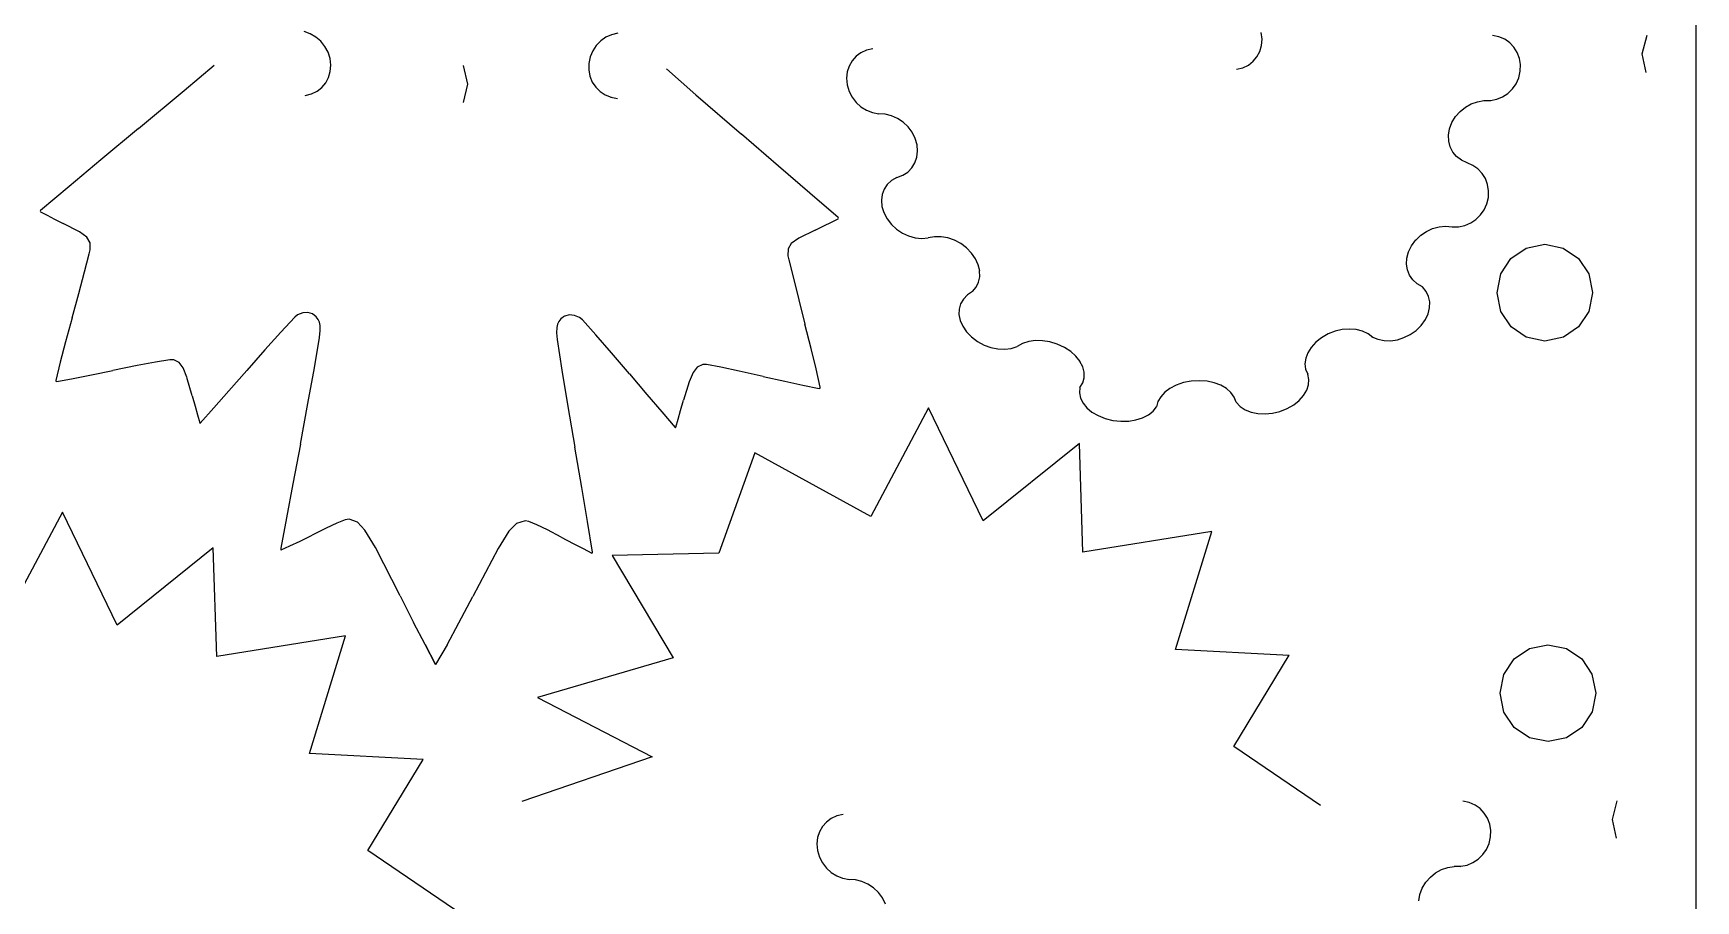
# Model space of a CAD drawing. Extents: x -196 to 369, y 430 to 811.
# Drawn here: x 172.3 to 277.8, y 651.8 to 706.9 of the extents above; entities that cross this region are included whole.
import ezdxf

# ---------------------------------------------------------------- set-up
doc = ezdxf.new("R2010")
doc.units = 0

msp = doc.modelspace()

# ---------------------------------------------------------------- linework, layer by layer
at = {"layer": 'Layer 1'}
for p, q in [((277.809, 737.145), (277.809, 558.048)), ((189.85642, 706.844659), (189.472977, 706.985855)), ((190.209, 706.636), (189.85642, 706.844659)), ((190.520769, 706.366287), (190.20893, 706.635315)), ((190.782, 706.044), (190.520769, 706.366287)), ((208.011, 706.098), (207.785104, 705.76)), ((208.292962, 706.38638), (208.010962, 706.098198)), ((208.622, 706.617), (208.292962, 706.38638)), ((208.989131, 706.782594), (208.622126, 706.617219)), ((209.385, 706.875), (208.989131, 706.782594)), ((250.135, 705.727), (250.245378, 706.10163)), ((250.279, 706.503), (250.23047, 706.922061)), ((250.245, 706.102), (250.279071, 706.503535)), ((265.318, 706.651), (264.913562, 706.735035)), ((265.684, 706.491), (265.318227, 706.650478)), ((266.003746, 706.266017), (265.683708, 706.491825)), ((266.271, 705.983), (266.003746, 706.266017)), ((274.409196, 705.57608), (274.714525, 706.75004)), ((190.982071, 705.675585), (190.78132, 706.044045)), ((191.11247, 705.268061), (190.982071, 705.675585)), ((191.161, 704.849), (191.11247, 705.268061)), ((207.625, 705.38), (207.538567, 704.965441)), ((207.786, 705.76), (207.625296, 705.379853)), ((224.258537, 705.124629), (224.069568, 704.790992)), ((224.51, 705.411), (224.258537, 705.124629)), ((224.817179, 705.64081), (224.509775, 705.410927)), ((225.174, 705.805), (224.817179, 705.64081)), ((225.574, 705.894), (225.174322, 705.804707)), ((249.408499, 704.858274), (249.709915, 705.095954)), ((249.71, 705.096), (249.954047, 705.388717)), ((249.954047, 705.388717), (250.134409, 705.727084)), ((266.478467, 705.651038), (266.271038, 705.982109)), ((266.619, 705.281), (266.478467, 705.651038)), ((266.68544, 704.881768), (266.618837, 705.281644)), ((274.654, 704.388), (274.409196, 705.57608)), ((181.844, 703.233), (183.7542, 704.85593)), ((190.836047, 703.734717), (191.016409, 704.073084)), ((191.017, 704.073), (191.127378, 704.44763)), ((191.127, 704.448), (191.161071, 704.849535)), ((199.557, 704.834), (199.83215, 703.65258)), ((207.538567, 704.965441), (207.534923, 704.544652)), ((207.534923, 704.544652), (207.611745, 704.146613)), ((207.612, 704.147), (207.761963, 703.780683)), ((212.463, 704.609), (214.33658, 702.96237)), ((223.949, 704.419), (223.904657, 704.018469)), ((223.905, 704.018), (223.942782, 703.597833)), ((224.069, 704.791), (223.949064, 704.419319)), ((248.659, 704.586), (249.05626, 704.685499)), ((249.056, 704.685), (249.408499, 704.858274)), ((266.404, 703.673), (266.574387, 704.048907)), ((266.574, 704.049), (266.671022, 704.46121)), ((266.671022, 704.46121), (266.68544, 704.881768)), ((178.952, 700.825), (181.84354, 703.2333)), ((189.541, 702.932), (189.93826, 703.031499)), ((189.938, 703.031), (190.290499, 703.204274)), ((190.290499, 703.204274), (190.591915, 703.441954)), ((190.592, 703.442), (190.836047, 703.734717)), ((199.83215, 703.65258), (199.556986, 702.47119)), ((207.761963, 703.780683), (207.977802, 703.455032)), ((207.977, 703.455), (208.251414, 703.178921)), ((208.251414, 703.178921), (208.57713, 702.961383)), ((208.578, 702.961), (208.947737, 702.810941)), ((214.336, 702.962), (217.22385, 700.4744)), ((223.942782, 703.597833), (224.062702, 703.187103)), ((224.062702, 703.187103), (224.253951, 702.813622)), ((265.545, 702.838), (265.879837, 703.060118)), ((265.879837, 703.060118), (266.169124, 703.340983)), ((266.169, 703.341), (266.403477, 703.673104)), ((208.947, 702.811), (209.353458, 702.73735)), ((224.254, 702.814), (224.506892, 702.485129)), ((224.506892, 702.485129), (224.811739, 702.208204)), ((224.812, 702.208), (225.159121, 701.99038)), ((225.159121, 701.99038), (225.538823, 701.83941)), ((225.539, 701.84), (225.941592, 701.763008)), ((262.559618, 701.588572), (262.846806, 701.912706)), ((262.847, 701.913), (263.182005, 702.181228)), ((263.182005, 702.181228), (263.553424, 702.3884)), ((263.554, 702.388), (263.950424, 702.528925)), ((263.950424, 702.528925), (264.360443, 702.598444)), ((264.36, 702.599), (264.775833, 702.600079)), ((264.36, 702.599), (264.772205, 702.59193)), ((264.776, 702.6), (265.174106, 702.682238)), ((265.174106, 702.682238), (265.545226, 702.83816)), ((178.952, 700.825), (176.5604, 698.83772)), ((226.352, 701.737), (225.94054, 701.762131)), ((226.755463, 701.636424), (226.352497, 701.737713)), ((227.139, 701.465), (226.755463, 701.636424)), ((227.492177, 701.229506), (227.139025, 701.464986)), ((227.804, 700.936), (227.492177, 701.229506)), ((228.063522, 700.590624), (227.803976, 700.936125)), ((262.116, 700.415), (262.181518, 700.813344)), ((262.181, 700.813), (262.331663, 701.213732)), ((262.331663, 701.213732), (262.559618, 701.588572)), ((219.584, 698.446), (217.22363, 700.47441)), ((228.25984, 700.199199), (228.063522, 700.590624)), ((228.377, 699.788), (228.25984, 700.199199)), ((228.409, 699.385), (228.376527, 699.787183)), ((262.132, 700.029), (262.116228, 700.414695)), ((262.225236, 699.666506), (262.132037, 700.029241)), ((176.561, 698.838), (174.54723, 697.15404)), ((228.239386, 698.648436), (228.362182, 699.00273)), ((228.362, 699.002), (228.409505, 699.385209)), ((262.392, 699.337), (262.225236, 699.666506)), ((262.627701, 699.051175), (262.391235, 699.337167)), ((262.93, 698.819), (262.627701, 699.051175)), ((263.295, 698.65), (262.930708, 698.81809)), ((221.571, 696.729), (219.58402, 698.44662)), ((227.089, 697.719), (226.748476, 697.527937)), ((227.089, 697.719), (227.465957, 697.85813)), ((227.466, 697.858), (227.786472, 698.065829)), ((227.786472, 698.065829), (228.045759, 698.33244)), ((228.046, 698.333), (228.239386, 698.648436)), ((263.661, 698.491), (263.295227, 698.650487)), ((263.980746, 698.265017), (263.660708, 698.490825)), ((264.248, 697.982), (263.980746, 698.265017)), ((264.455474, 697.651038), (264.248045, 697.982109)), ((264.596, 697.281), (264.455474, 697.651038)), ((174.547, 697.154), (172.7351, 695.63238)), ((223.361029, 695.17561), (221.571659, 696.72837)), ((226.157444, 696.638072), (226.11254, 696.270832)), ((226.28, 696.977), (226.157444, 696.638072)), ((226.477649, 697.27716), (226.279957, 696.977023)), ((226.748, 697.528), (226.477649, 697.27716)), ((264.662426, 696.880777), (264.59583, 697.280644)), ((264.648007, 696.460211), (264.662426, 696.880777)), ((172.735, 695.632), (172.714465, 695.58746)), ((172.714465, 695.58746), (172.736623, 695.549422)), ((172.736623, 695.549422), (173.144178, 695.330241)), ((226.113, 696.271), (226.148219, 695.885946)), ((226.148, 695.886), (226.265828, 695.493628)), ((264.146, 695.34), (264.380477, 695.672106)), ((264.381, 695.672), (264.551387, 696.047907)), ((264.551, 696.048), (264.648007, 696.460211)), ((173.144, 695.331), (173.616481, 695.08537)), ((173.616, 695.085), (174.177142, 694.806174)), ((175.204, 694.276), (174.17721, 694.806234)), ((221.903, 694.383), (222.4684, 694.652054)), ((222.4684, 694.652054), (222.94474, 694.888584)), ((222.945, 694.888), (223.357785, 695.099479)), ((223.357785, 695.099479), (223.379125, 695.134301)), ((223.379125, 695.134301), (223.361029, 695.17561)), ((226.266, 695.493), (226.46893, 695.103799)), ((226.46893, 695.103799), (226.745394, 694.745393)), ((226.745394, 694.745393), (227.074135, 694.441342)), ((227.074, 694.442), (227.442979, 694.196709)), ((260.709003, 694.294762), (261.100264, 694.476308)), ((261.101, 694.477), (261.510612, 694.59094)), ((261.510612, 694.59094), (261.926675, 694.632885)), ((261.926, 694.633), (262.3366, 694.598569)), ((262.337, 694.598), (262.752833, 694.599088)), ((262.753, 694.599), (263.151106, 694.681238)), ((263.151106, 694.681238), (263.522218, 694.837152)), ((263.522, 694.837), (263.856851, 695.059126)), ((263.856851, 695.059126), (264.146138, 695.339983)), ((175.68, 693.923), (175.20455, 694.27606)), ((175.876, 693.572), (175.679638, 693.922657)), ((175.885, 693.127), (175.875777, 693.571841)), ((220.39124, 693.528156), (220.194124, 693.18399)), ((220.866, 693.869), (220.39124, 693.528156)), ((221.903, 694.383), (220.86647, 693.869752)), ((227.442979, 694.196709), (227.840157, 694.014599)), ((227.84, 694.014), (228.253323, 693.899459)), ((228.253323, 693.899459), (228.670753, 693.856909)), ((228.671, 693.857), (229.080506, 693.890846)), ((229.482, 693.962), (229.08035, 693.890896)), ((229.902239, 693.958223), (229.482259, 693.962418)), ((230.328, 693.882), (229.902239, 693.958223)), ((230.74633, 693.736416), (230.327329, 693.88138)), ((231.146, 693.526), (230.74633, 693.736416)), ((231.51396, 693.25329), (231.146148, 693.525871)), ((259.574, 693), (259.764278, 693.388924)), ((259.765, 693.389), (260.02991, 693.754609)), ((260.03, 693.747), (260.34886, 694.050589)), ((260.348, 694.05), (260.709003, 694.294762)), ((267.042203, 693.235601), (268.22204, 693.47811)), ((268.22204, 693.47811), (269.402422, 693.238324)), ((175.52, 691.723), (175.82857, 692.88347)), ((175.829, 692.883), (175.885186, 693.126986)), ((220.194, 693.184), (220.181634, 692.739321)), ((220.182, 692.74), (220.235607, 692.490405)), ((220.235, 692.49), (220.524751, 691.3238)), ((231.837344, 692.921824), (231.51396, 693.25329)), ((232.092, 692.553), (231.837344, 692.921824)), ((232.263, 692.174), (232.092349, 692.553766)), ((259.447, 692.223), (259.469693, 692.608008)), ((259.469, 692.608), (259.574075, 693.000212)), ((265.430286, 691.600595), (266.079154, 692.576834)), ((266.079154, 692.576834), (267.042203, 693.235601)), ((269.402422, 693.238324), (270.366952, 692.581779)), ((270.366952, 692.581779), (271.018016, 691.607036)), ((175.155, 690.365), (175.519561, 691.72288)), ((220.525, 691.324), (220.867736, 689.95821)), ((232.351, 691.794), (232.263313, 692.174026)), ((232.281, 691.075), (232.356152, 691.423543)), ((232.356152, 691.423543), (232.350401, 691.793161)), ((259.503431, 691.855117), (259.446579, 692.222438)), ((259.637, 691.516), (259.503431, 691.855117)), ((259.844472, 691.21625), (259.637016, 691.516671)), ((265.19299, 690.40567), (265.430286, 691.600595)), ((271.018016, 691.607036), (271.258, 690.41266)), ((174.736, 688.818), (175.155906, 690.36479)), ((231.581, 690.263), (231.316317, 690.004071)), ((231.892, 690.484), (231.580312, 690.262718)), ((231.892, 690.484), (232.12586, 690.758375)), ((232.12586, 690.758375), (232.28088, 691.075176)), ((260.123, 690.965), (259.844472, 691.21625)), ((260.47, 690.773), (260.12325, 690.964553)), ((260.7, 690.491), (260.469498, 690.772768)), ((260.851953, 690.169017), (260.700721, 690.490747)), ((265.432078, 689.211113), (265.19299, 690.40567)), ((271.258, 690.408), (271.019807, 689.213257)), ((220.868, 689.958), (221.26252, 688.40347)), ((231.046, 689.369), (231.038803, 689.014371)), ((231.138, 689.703), (231.046018, 689.369578)), ((231.316, 690.004), (231.138174, 689.702465)), ((260.821, 689.071), (260.913048, 689.448415)), ((260.923, 689.818), (260.851953, 690.169017)), ((260.913048, 689.448415), (260.923244, 689.817973)), ((266.082408, 688.235872), (265.432078, 689.211113)), ((271.019807, 689.213257), (270.370205, 688.237516)), ((174.736, 688.818), (174.324835, 687.29029)), ((188.867, 688.858), (187.98912, 687.903906)), ((189.054, 689.003), (188.867303, 688.858554)), ((189.378, 689.124), (189.054341, 689.002881)), ((189.698, 689.143), (189.377172, 689.123638)), ((189.992, 689.059), (189.698738, 689.142878)), ((190.236, 688.88), (189.99186, 689.059346)), ((190.365, 688.714), (190.235345, 688.880008)), ((190.44, 688.547), (190.36512, 688.71379)), ((190.477, 688.333), (190.440904, 688.546979)), ((190.485, 688.004), (190.476191, 688.333241)), ((205.51, 688.199), (205.496249, 687.870299)), ((205.55, 688.413), (205.510695, 688.199826)), ((205.627, 688.578), (205.549625, 688.412585)), ((205.76, 688.742), (205.62788, 688.578356)), ((206.006, 688.917), (205.75915, 688.742012)), ((206.301, 688.995), (206.006435, 688.916362)), ((206.621, 688.97), (206.300506, 688.99507)), ((206.943, 688.843), (206.621336, 688.970005)), ((207.128, 688.695), (206.943499, 688.842882)), ((207.991, 687.725), (207.127572, 688.695028)), ((221.648, 686.869), (221.262311, 688.40405)), ((231.038803, 689.014371), (231.115371, 688.649229)), ((231.116, 688.649), (231.275316, 688.284048)), ((231.275, 688.284), (231.516014, 687.929917)), ((260.06, 688.014), (260.387009, 688.335485)), ((260.387009, 688.335485), (260.645779, 688.69649)), ((260.645779, 688.69649), (260.820724, 689.071051)), ((267.046442, 687.578586), (266.082408, 688.235872)), ((270.370205, 688.237516), (269.406661, 687.57949)), ((174.324, 687.29), (173.987074, 685.99385)), ((187.99, 687.904), (186.97627, 686.77992)), ((190.115, 685.638), (190.446504, 687.56712)), ((190.447, 687.567), (190.485292, 688.004047)), ((205.497, 687.871), (205.528733, 687.433322)), ((205.529, 687.433), (205.834039, 685.48324)), ((208.988, 686.583), (207.991284, 687.72546)), ((231.516, 687.93), (231.837698, 687.597505)), ((231.837698, 687.597505), (232.219962, 687.310786)), ((232.219962, 687.310786), (232.634701, 687.088044)), ((232.635, 687.088), (233.069222, 686.930873)), ((235.077, 687.182), (234.74005, 686.991967)), ((235.465761, 687.307763), (235.077133, 687.182226)), ((235.893, 687.368), (235.465761, 687.307763)), ((236.34579, 687.361788), (235.893024, 687.367654)), ((236.811, 687.289), (236.34579, 687.361788)), ((237.27624, 687.148092), (236.811648, 687.288615)), ((237.727132, 686.939039), (237.27624, 687.148092)), ((253.681994, 687.261802), (253.390779, 686.940106)), ((254.049908, 687.552286), (253.681994, 687.261802)), ((254.471, 687.79), (254.049908, 687.552286)), ((254.915, 687.961), (254.471208, 687.790671)), ((255.368, 688.063), (254.914649, 687.960101)), ((255.817888, 688.099108), (255.368098, 688.063686)), ((256.251, 688.067), (255.817888, 688.099108)), ((256.654596, 687.967309), (256.251271, 688.066986)), ((257.015, 687.8), (256.654596, 687.967309)), ((257.319, 687.565), (257.014622, 687.799979)), ((257.251, 687.614), (257.619751, 687.452667)), ((257.62, 687.453), (258.020533, 687.369322)), ((258.020533, 687.369322), (258.440272, 687.360397)), ((258.44, 687.36), (258.866355, 687.42296)), ((258.866355, 687.42296), (259.286735, 687.554896)), ((259.287, 687.555), (259.688852, 687.753009)), ((259.689, 687.753), (260.059725, 688.014189)), ((268.22664, 687.33789), (267.046442, 687.578586)), ((269.406661, 687.57949), (268.22664, 687.33789)), ((180.032, 685.999), (178.85793, 685.779643)), ((180.946, 686.152), (180.032831, 685.998601)), ((181.185, 686.144), (180.94554, 686.152741)), ((181.527, 685.968), (181.185147, 686.143969)), ((186.976, 686.78), (185.82715, 685.47506)), ((210.117, 685.257), (208.98786, 686.58269)), ((221.963, 685.566), (221.648292, 686.86888)), ((233.069222, 686.930873), (233.509926, 686.840998)), ((233.51, 686.841), (233.944183, 686.820031)), ((233.944183, 686.820031), (234.358852, 686.869623)), ((234.358, 686.87), (234.740146, 686.991798)), ((238.132, 686.674), (237.727132, 686.939039)), ((238.464, 686.373), (238.131415, 686.674125)), ((238.721, 686.046), (238.464682, 686.37294)), ((238.896164, 685.703802), (238.720098, 686.046301)), ((253.049, 686.245), (253.003527, 685.892514)), ((253.179101, 686.597561), (253.049107, 686.244864)), ((253.391, 686.94), (253.179101, 686.597561)), ((173.988, 685.994), (173.69583, 684.84138)), ((173.766, 684.766), (174.79768, 684.96007)), ((174.797, 684.96), (175.95975, 685.186996)), ((175.96, 685.187), (177.32981, 685.468301)), ((178.858, 685.78), (177.32947, 685.468442)), ((181.787, 685.637), (181.527191, 685.967509)), ((182.031, 685.037), (181.786782, 685.637535)), ((182.364, 683.87), (182.03107, 685.0362)), ((184.696, 684.182), (185.82715, 685.47499)), ((189.711, 683.373), (190.115349, 685.63751)), ((205.834, 685.483), (206.207107, 683.1947)), ((210.117, 685.257), (211.22851, 683.94368)), ((214.159, 685.349), (213.905793, 684.752889)), ((214.424, 685.675), (214.15932, 685.349159)), ((214.768, 685.844), (214.423514, 685.674161)), ((215.008, 685.849), (214.768084, 685.844569)), ((215.916, 685.679), (215.008348, 685.849087)), ((217.084, 685.437), (215.91538, 685.678335)), ((218.609, 685.096), (217.08441, 685.437026)), ((218.609, 685.096), (219.97318, 684.789155)), ((222.235, 684.409), (221.963537, 685.56576)), ((238.988, 685.356), (238.896164, 685.703802)), ((238.904, 684.685), (238.99257, 685.012651)), ((238.99257, 685.012651), (238.988942, 685.355501)), ((253.003527, 685.892514), (253.045186, 685.550725)), ((253.045, 685.551), (253.176392, 685.230376)), ((253.246, 684.898), (253.176541, 685.230639)), ((173.695, 684.842), (173.709839, 684.784399)), ((173.71, 684.784), (173.765475, 684.765751)), ((183.739, 683.097), (184.695788, 684.18163)), ((211.229, 683.944), (212.169377, 682.84239)), ((213.906, 684.753), (213.555595, 683.59285)), ((219.973, 684.79), (221.13182, 684.541881)), ((221.132, 684.541), (222.15872, 684.32911)), ((222.159, 684.33), (222.21817, 684.348296)), ((222.218, 684.348), (222.234621, 684.409002)), ((238.687, 684.045), (238.755765, 683.712396)), ((238.719, 684.383), (238.687434, 684.044682)), ((238.719, 684.383), (238.903725, 684.685172)), ((244.102, 684.09), (243.84386, 683.807423)), ((244.433396, 684.337869), (244.101636, 684.090064)), ((244.83, 684.543), (244.433396, 684.337869)), ((245.282437, 684.697818), (244.829747, 684.543237)), ((245.782466, 684.79398), (245.282437, 684.697818)), ((246.296, 684.823), (245.782466, 684.79398)), ((246.788, 684.785), (246.296536, 684.822974)), ((247.246, 684.685), (246.788039, 684.78459)), ((247.658359, 684.529655), (247.245339, 684.685466)), ((248.015, 684.323), (247.658359, 684.529655)), ((248.304423, 684.070183), (248.015591, 684.322287)), ((248.514, 683.778), (248.304423, 684.070183)), ((252.914591, 683.882838), (253.110018, 684.214141)), ((253.11, 684.214), (253.221683, 684.555741)), ((253.221683, 684.555741), (253.245081, 684.897941)), ((182.364, 683.87), (182.543066, 683.207304)), ((182.543, 683.208), (182.698348, 682.646068)), ((182.876, 682.124), (183.739347, 683.097362)), ((189.232, 680.803), (189.710717, 683.37325)), ((206.207, 683.195), (206.650406, 680.59642)), ((212.169, 682.842), (213.017351, 681.853761)), ((213.203, 682.374), (213.366772, 682.933417)), ((213.366, 682.933), (213.554987, 683.592527)), ((229.1046, 683.09334), (225.44951, 676.20926)), ((232.57471, 675.91942), (229.1046, 683.09334)), ((238.755765, 683.712396), (238.916491, 683.393838)), ((238.917, 683.394), (239.161305, 683.097828)), ((239.161305, 683.097828), (239.480819, 682.832409)), ((243.059166, 682.653), (243.359767, 682.889065)), ((243.36, 682.889), (243.583362, 683.169369)), ((243.668, 683.498), (243.583386, 683.169483)), ((243.84386, 683.807423), (243.668106, 683.497942)), ((248.633, 683.452), (248.514102, 683.778859)), ((248.632, 683.452), (248.888942, 683.181944)), ((248.889, 683.182), (249.214228, 682.971597)), ((249.214228, 682.971597), (249.594738, 682.822443)), ((250.938, 682.758), (251.409646, 682.869919)), ((251.41, 682.87), (251.871924, 683.051198)), ((251.871924, 683.051198), (252.291173, 683.291136)), ((252.291173, 683.291136), (252.640364, 683.57153)), ((252.64, 683.572), (252.914591, 683.882838)), ((182.698, 682.646), (182.838215, 682.146802)), ((182.839, 682.147), (182.85453, 682.122816)), ((182.854, 682.122), (182.875569, 682.125772)), ((213.017, 681.854), (213.039, 681.854)), ((213.039, 681.852), (213.054898, 681.876831)), ((213.055, 681.877), (213.202589, 682.373748)), ((239.48, 682.832), (239.866332, 682.605665)), ((239.867, 682.606), (240.311796, 682.42709)), ((240.311, 682.427), (240.805854, 682.303865)), ((240.805854, 682.303865), (241.31743, 682.24703)), ((241.31743, 682.24703), (241.81017, 682.258279)), ((241.811, 682.258), (242.273226, 682.332604)), ((242.273226, 682.332604), (242.693262, 682.46577)), ((242.693, 682.466), (243.059166, 682.653)), ((249.595, 682.822), (250.017791, 682.7357)), ((250.017791, 682.7357), (250.469865, 682.713824)), ((250.47, 682.714), (250.938358, 682.758236)), ((189.232, 680.803), (188.75329, 678.26843)), ((238.683, 680.832), (232.57471, 675.91942)), ((238.90912, 673.929418), (238.682961, 680.832128)), ((207.092, 678.037), (206.650672, 680.59609)), ((218.082, 680.25), (215.79045, 673.87061)), ((225.449, 676.21), (218.08173, 680.25)), ((188.754, 678.268), (188.350775, 676.11831)), ((207.458, 675.877), (207.092592, 678.03775)), ((174.1206, 676.47834), (170.46551, 669.59426)), ((177.59071, 669.30442), (174.1206, 676.47834)), ((188.35, 676.119), (187.990102, 674.19142)), ((190.862, 675.462), (189.979852, 675.02749)), ((191.552, 675.775), (190.86282, 675.461396)), ((192.077, 675.989), (191.550966, 675.77533)), ((192.318, 676.032), (192.077471, 675.988517)), ((192.848, 675.853), (192.317774, 676.032878)), ((193.329, 675.344), (192.848008, 675.852636)), ((202.955, 675.763), (202.46539, 675.266564)), ((203.493, 675.933), (202.954056, 675.763211)), ((203.741, 675.884), (203.493574, 675.932599)), ((204.241, 675.672), (203.741468, 675.884693)), ((204.908, 675.35), (204.241129, 675.671272)), ((207.783, 673.929), (207.457864, 675.8767)), ((188.569, 674.343), (189.213599, 674.647153)), ((189.213599, 674.647153), (189.979754, 675.027023)), ((193.987, 674.228), (193.329436, 675.34393)), ((202.465, 675.267), (201.792953, 674.16714)), ((205.787, 674.891), (204.906805, 675.350432)), ((205.787, 674.891), (206.53549, 674.495424)), ((206.536, 674.495), (207.172346, 674.168238)), ((247.08534, 675.253458), (238.90912, 673.929418)), ((244.78826, 667.766438), (247.08534, 675.253458)), ((183.699, 674.217), (177.59071, 669.30442)), ((183.92512, 667.314418), (183.698961, 674.217128)), ((187.983, 674.115), (187.993655, 674.094784)), ((187.99, 674.191), (187.983133, 674.114396)), ((187.993, 674.094), (188.014978, 674.091916)), ((188.015, 674.092), (188.568888, 674.342959)), ((195.56, 671.161), (193.98738, 674.22825)), ((201.793, 674.167), (200.17221, 671.11988)), ((207.173, 674.168), (207.736933, 673.884398)), ((207.737, 673.885), (207.771165, 673.891292)), ((207.771, 673.891), (207.782567, 673.929019)), ((215.791, 673.87), (209.01125, 673.732131)), ((209.01125, 673.732131), (212.88982, 667.237901)), ((195.56, 671.161), (196.415119, 669.48322)), ((199.293, 669.457), (200.172045, 671.11933)), ((196.414465, 669.48298), (196.415, 669.483)), ((197.143132, 668.07048), (196.414465, 669.48298)), ((198.544, 668.058), (199.293018, 669.45746)), ((192.10134, 668.638458), (183.92512, 667.314418)), ((189.80426, 661.151438), (192.10134, 668.638458)), ((197.143, 668.071), (197.801049, 666.80607)), ((197.801181, 666.80555), (197.143132, 668.07048)), ((198.544, 668.058), (197.801181, 666.80555)), ((267.246205, 667.817592), (268.42604, 668.0601)), ((268.42604, 668.0601), (269.60642, 667.820315)), ((212.88982, 667.237901), (204.27311, 664.723101)), ((252, 667.391), (244.78826, 667.766438)), ((248.49432, 661.61448), (251.99957, 667.39162)), ((265.634289, 666.182591), (266.283158, 667.158828)), ((266.283158, 667.158828), (267.246205, 667.817592)), ((269.60642, 667.820315), (270.570949, 667.163772)), ((270.570949, 667.163772), (271.222014, 666.189033)), ((265.39699, 664.98767), (265.634289, 666.182591)), ((271.222014, 666.189033), (271.462, 664.99466)), ((265.636079, 663.79311), (265.39699, 664.98767)), ((271.462, 664.99), (271.223808, 663.795259)), ((204.273, 664.723), (211.5546, 660.93901)), ((266.286412, 662.817869), (265.636079, 663.79311)), ((267.250449, 662.160583), (266.286412, 662.817869)), ((270.574209, 662.81952), (269.610667, 662.161492)), ((271.223808, 663.795259), (270.574209, 662.81952)), ((268.43065, 661.91989), (267.250449, 662.160583)), ((269.610667, 662.161492), (268.43065, 661.91989)), ((197.016, 660.776), (189.80426, 661.151438)), ((193.51132, 654.99948), (197.01657, 660.77662)), ((211.5546, 660.93901), (203.28006, 658.10966)), ((253.986, 657.867), (248.49432, 661.61448)), ((263.433, 658.051), (263.028562, 658.135036)), ((263.799, 657.891), (263.433227, 658.050478)), ((264.118746, 657.666017), (263.798708, 657.891825)), ((264.386, 657.383), (264.118746, 657.666017)), ((272.524196, 656.97608), (272.829525, 658.15004)), ((222.373537, 656.524629), (222.184568, 656.190992)), ((222.625, 656.811), (222.373537, 656.524629)), ((222.932179, 657.04081), (222.624775, 656.810927)), ((223.289, 657.205), (222.932179, 657.04081)), ((223.689, 657.294), (223.289322, 657.204707)), ((264.593467, 657.051038), (264.386038, 657.382109)), ((264.734, 656.681), (264.593467, 657.051038)), ((264.80044, 656.281768), (264.733837, 656.681644)), ((272.769, 655.788), (272.524196, 656.97608)), ((222.064, 655.819), (222.019657, 655.418469)), ((222.02, 655.418), (222.057782, 654.997833)), ((222.184, 656.191), (222.064064, 655.819319)), ((264.519, 655.073), (264.689387, 655.448907)), ((264.689, 655.449), (264.786022, 655.86121)), ((264.786022, 655.86121), (264.80044, 656.281768)), ((199.003, 651.252), (193.51132, 654.99948)), ((222.057782, 654.997833), (222.177702, 654.587103)), ((222.177702, 654.587103), (222.368951, 654.213622)), ((263.66, 654.238), (263.994837, 654.460118)), ((263.994837, 654.460118), (264.284124, 654.740983)), ((264.284, 654.741), (264.518477, 655.073104)), ((222.369, 654.214), (222.621892, 653.885129)), ((222.621892, 653.885129), (222.926739, 653.608204)), ((222.927, 653.608), (223.274121, 653.39038)), ((223.274121, 653.39038), (223.653823, 653.23941)), ((260.674618, 652.988572), (260.961806, 653.312706)), ((260.962, 653.313), (261.297005, 653.581228)), ((261.297005, 653.581228), (261.668424, 653.7884)), ((261.669, 653.788), (262.065424, 653.928925)), ((262.065424, 653.928925), (262.475443, 653.998444)), ((262.475, 653.999), (262.890833, 654.000079)), ((262.475, 653.999), (262.887205, 653.99193)), ((262.891, 654), (263.289106, 654.082238)), ((263.289106, 654.082238), (263.660226, 654.23816)), ((223.654, 653.24), (224.056592, 653.163008)), ((224.467, 653.137), (224.05554, 653.162131)), ((224.870463, 653.036424), (224.467497, 653.137713)), ((225.254, 652.865), (224.870463, 653.036424)), ((225.607177, 652.629506), (225.254025, 652.864986)), ((225.919, 652.336), (225.607177, 652.629506)), ((226.178522, 651.990624), (225.918976, 652.336125)), ((260.296, 652.213), (260.446663, 652.613732)), ((260.446663, 652.613732), (260.674618, 652.988572)), ((226.37484, 651.599199), (226.178522, 651.990624)), ((260.231, 651.815), (260.296518, 652.213344))]:
    msp.add_line(p, q, dxfattribs=at)

doc.saveas('drawing.dxf')
